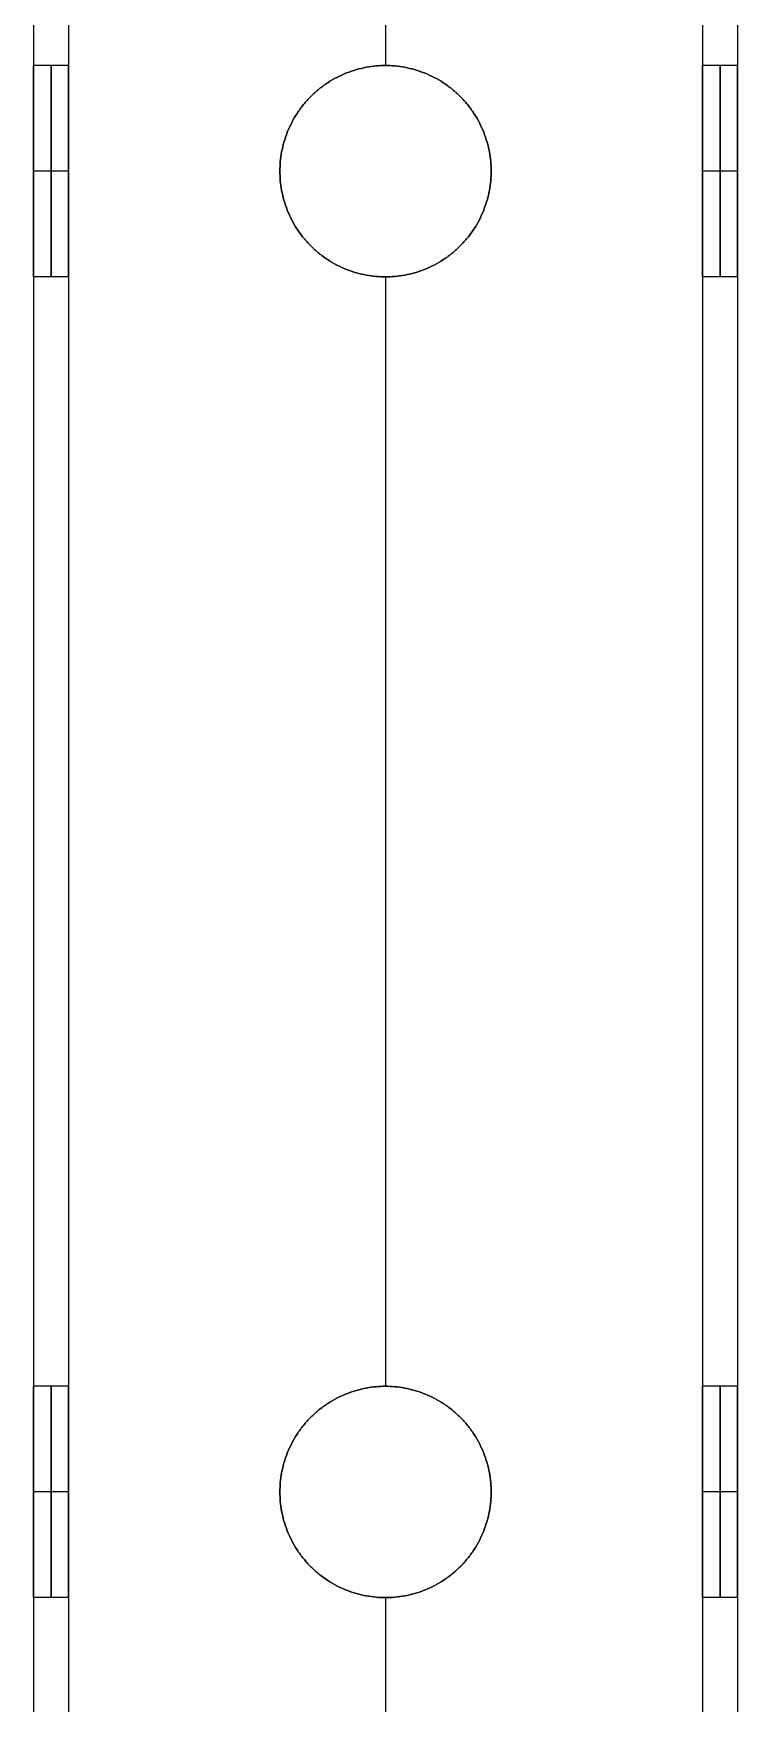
# Model space of a CAD drawing. Header units: millimetres. Extents: x -6529 to 809, y -8611 to 207.
# Drawn here: x 168.5 to 208.5, y -7477.5 to -7382.7 of the extents above; entities that cross this region are included whole.
import ezdxf

# ---------------------------------------------------------------- set-up
doc = ezdxf.new("R2010")
doc.units = ezdxf.units.MM
doc.header["$MEASUREMENT"] = 0
doc.layers.add('staal', color=5, linetype='Continuous', true_color=0x0000ff)

msp = doc.modelspace()

# ---------------------------------------------------------------- linework, layer by layer
at = {"layer": 'staal'}
for p, q in [((170.526, -7384.503, 1972), (168.526, -7384.503, 1972)), ((188.526, -7384.503, 1954), (188.526, -7384.503, 1952)), ((188.526, -7384.503, 1992), (188.526, -7384.503, 1990)), ((208.526, -7384.503, 1972), (206.526, -7384.503, 1972)), ((170.526, -7390.503, 1978), (168.526, -7390.503, 1978)), ((170.526, -7390.503, 1966), (168.526, -7390.503, 1966)), ((182.526, -7390.503, 1954), (182.526, -7390.503, 1952)), ((182.526, -7390.503, 1992), (182.526, -7390.503, 1990)), ((194.526, -7390.503, 1954), (194.526, -7390.503, 1952)), ((194.526, -7390.503, 1992), (194.526, -7390.503, 1990)), ((208.526, -7390.503, 1978), (206.526, -7390.503, 1978)), ((208.526, -7390.503, 1966), (206.526, -7390.503, 1966)), ((170.526, -7396.503, 1972), (168.526, -7396.503, 1972)), ((188.526, -7396.503, 1954), (188.526, -7396.503, 1952)), ((188.526, -7396.503, 1992), (188.526, -7396.503, 1990)), ((208.526, -7396.503, 1972), (206.526, -7396.503, 1972)), ((170.526, -7459.503, 1972), (168.526, -7459.503, 1972)), ((188.526, -7459.503, 1954), (188.526, -7459.503, 1952)), ((188.526, -7459.503, 1992), (188.526, -7459.503, 1990)), ((208.526, -7459.503, 1972), (206.526, -7459.503, 1972)), ((170.526, -7465.503, 1978), (168.526, -7465.503, 1978)), ((170.526, -7465.503, 1966), (168.526, -7465.503, 1966)), ((182.526, -7465.503, 1954), (182.526, -7465.503, 1952)), ((182.526, -7465.503, 1992), (182.526, -7465.503, 1990)), ((194.526, -7465.503, 1954), (194.526, -7465.503, 1952)), ((194.526, -7465.503, 1992), (194.526, -7465.503, 1990)), ((208.526, -7465.503, 1978), (206.526, -7465.503, 1978)), ((208.526, -7465.503, 1966), (206.526, -7465.503, 1966)), ((170.526, -7471.503, 1972), (168.526, -7471.503, 1972)), ((188.526, -7471.503, 1954), (188.526, -7471.503, 1952)), ((188.526, -7471.503, 1992), (188.526, -7471.503, 1990)), ((208.526, -7471.503, 1972), (206.526, -7471.503, 1972))]:
    msp.add_line(p, q, dxfattribs=at)
for points in [[(168.526, -7335.003, 1952), (168.526, -7652.753, 1952), (168.526, -7970.503, 1952)], [(168.526, -7335.003, 1992), (168.526, -7652.753, 1992), (168.526, -7970.503, 1992)], [(168.526, -7335.003, 1972), (168.526, -7359.753, 1972), (168.526, -7384.503, 1972)], [(170.526, -7335.003, 1954), (170.526, -7652.753, 1954), (170.526, -7970.503, 1954)], [(170.526, -7335.003, 1990), (170.526, -7652.753, 1990), (170.526, -7970.503, 1990)], [(170.526, -7335.003, 1972), (170.526, -7359.753, 1972), (170.526, -7384.503, 1972)], [(188.526, -7335.003, 1952), (188.526, -7359.753, 1952), (188.526, -7384.503, 1952)], [(188.526, -7335.003, 1992), (188.526, -7359.753, 1992), (188.526, -7384.503, 1992)], [(188.526, -7335.003, 1954), (188.526, -7359.753, 1954), (188.526, -7384.503, 1954)], [(188.526, -7335.003, 1990), (188.526, -7359.753, 1990), (188.526, -7384.503, 1990)], [(206.526, -7335.003, 1954), (206.526, -7652.753, 1954), (206.526, -7970.503, 1954)], [(206.526, -7335.003, 1990), (206.526, -7652.753, 1990), (206.526, -7970.503, 1990)], [(206.526, -7335.003, 1972), (206.526, -7359.753, 1972), (206.526, -7384.503, 1972)], [(208.526, -7335.003, 1952), (208.526, -7652.753, 1952), (208.526, -7970.503, 1952)], [(208.526, -7335.003, 1992), (208.526, -7652.753, 1992), (208.526, -7970.503, 1992)], [(208.526, -7335.003, 1972), (208.526, -7359.753, 1972), (208.526, -7384.503, 1972)], [(168.526, -7396.503, 1972), (168.526, -7428.003, 1972), (168.526, -7459.503, 1972)], [(170.526, -7396.503, 1972), (170.526, -7428.003, 1972), (170.526, -7459.503, 1972)], [(188.526, -7396.503, 1952), (188.526, -7428.003, 1952), (188.526, -7459.503, 1952)], [(188.526, -7396.503, 1992), (188.526, -7428.003, 1992), (188.526, -7459.503, 1992)], [(188.526, -7396.503, 1954), (188.526, -7428.003, 1954), (188.526, -7459.503, 1954)], [(188.526, -7396.503, 1990), (188.526, -7428.003, 1990), (188.526, -7459.503, 1990)], [(206.526, -7396.503, 1972), (206.526, -7428.003, 1972), (206.526, -7459.503, 1972)], [(208.526, -7396.503, 1972), (208.526, -7428.003, 1972), (208.526, -7459.503, 1972)], [(168.526, -7471.503, 1972), (168.526, -7503.003, 1972), (168.526, -7534.503, 1972)], [(170.526, -7471.503, 1972), (170.526, -7503.003, 1972), (170.526, -7534.503, 1972)], [(188.526, -7471.503, 1952), (188.526, -7503.003, 1952), (188.526, -7534.503, 1952)], [(188.526, -7471.503, 1992), (188.526, -7503.003, 1992), (188.526, -7534.503, 1992)], [(188.526, -7471.503, 1954), (188.526, -7503.003, 1954), (188.526, -7534.503, 1954)], [(188.526, -7471.503, 1990), (188.526, -7503.003, 1990), (188.526, -7534.503, 1990)], [(206.526, -7471.503, 1972), (206.526, -7503.003, 1972), (206.526, -7534.503, 1972)], [(208.526, -7471.503, 1972), (208.526, -7503.003, 1972), (208.526, -7534.503, 1972)]]:
    msp.add_open_spline(points, degree=2, dxfattribs=at)
for points, weights, knots in [([(168.526, -7390.503, 1978), (168.526, -7384.503, 1978), (168.526, -7384.503, 1972), (168.526, -7384.503, 1966), (168.526, -7390.503, 1966), (168.526, -7396.503, 1966), (168.526, -7396.503, 1972), (168.526, -7396.503, 1978), (168.526, -7390.503, 1978)], [1, 0.707106781187, 1, 0.707106781187, 1, 0.707106781187, 1, 0.707106781187, 1], [-31.415927, -31.415927, -31.415927, -23.561945, -23.561945, -15.707963, -15.707963, -7.853982, -7.853982, 0, 0, 0]), ([(169.526, -7390.503, 1978), (169.526, -7396.503, 1978), (169.526, -7396.503, 1972), (169.526, -7396.503, 1966), (169.526, -7390.503, 1966), (169.526, -7384.503, 1966), (169.526, -7384.503, 1972), (169.526, -7384.503, 1978), (169.526, -7390.503, 1978)], [1, 0.707106781187, 1, 0.707106781187, 1, 0.707106781187, 1, 0.707106781187, 1], [0, 0, 0, 7.853982, 7.853982, 15.707963, 15.707963, 23.561945, 23.561945, 31.415927, 31.415927, 31.415927]), ([(170.526, -7390.503, 1978), (170.526, -7396.503, 1978), (170.526, -7396.503, 1972), (170.526, -7396.503, 1966), (170.526, -7390.503, 1966), (170.526, -7384.503, 1966), (170.526, -7384.503, 1972), (170.526, -7384.503, 1978), (170.526, -7390.503, 1978)], [0.999999860338, 0.707106851018, 1, 0.707106781187, 1, 0.707106781187, 1, 0.707106851018, 0.999999860338], [0, 0, 0, 7.853981, 7.853981, 15.707963, 15.707963, 23.561946, 23.561946, 31.415927, 31.415927, 31.415927]), ([(182.526, -7390.503, 1952), (182.526, -7384.503, 1952), (188.526, -7384.503, 1952), (194.526, -7384.503, 1952), (194.526, -7390.503, 1952), (194.526, -7396.503, 1952), (188.526, -7396.503, 1952), (182.526, -7396.503, 1952), (182.526, -7390.503, 1952)], [1, 0.707106781187, 1, 0.707106781187, 1, 0.707106781187, 1, 0.707106781187, 1], [-31.415927, -31.415927, -31.415927, -23.561945, -23.561945, -15.707963, -15.707963, -7.853982, -7.853982, 0, 0, 0]), ([(182.526, -7390.503, 1992), (182.526, -7396.503, 1992), (188.526, -7396.503, 1992), (194.526, -7396.503, 1992), (194.526, -7390.503, 1992), (194.526, -7384.503, 1992), (188.526, -7384.503, 1992), (182.526, -7384.503, 1992), (182.526, -7390.503, 1992)], [1, 0.707106781187, 1, 0.707106781187, 1, 0.707106781187, 1, 0.707106781187, 1], [0, 0, 0, 7.853982, 7.853982, 15.707963, 15.707963, 23.561945, 23.561945, 31.415927, 31.415927, 31.415927]), ([(182.526, -7390.503, 1954), (182.526, -7396.503, 1954), (188.526, -7396.503, 1954), (194.526, -7396.503, 1954), (194.526, -7390.503, 1954), (194.526, -7384.503, 1954), (188.526, -7384.503, 1954), (182.526, -7384.503, 1954), (182.526, -7390.503, 1954)], [1, 0.707106781187, 1, 0.707106781187, 1, 0.707106781187, 1, 0.707106781187, 1], [0, 0, 0, 7.853982, 7.853982, 15.707963, 15.707963, 23.561945, 23.561945, 31.415927, 31.415927, 31.415927]), ([(182.526, -7390.503, 1990), (182.526, -7384.503, 1990), (188.526, -7384.503, 1990), (194.526, -7384.503, 1990), (194.526, -7390.503, 1990), (194.526, -7396.503, 1990), (188.526, -7396.503, 1990), (182.526, -7396.503, 1990), (182.526, -7390.503, 1990)], [1, 0.707106781187, 1, 0.707106781187, 1, 0.707106781187, 1, 0.707106781187, 1], [-31.415927, -31.415927, -31.415927, -23.561945, -23.561945, -15.707963, -15.707963, -7.853982, -7.853982, 0, 0, 0]), ([(182.526, -7390.503, 1953), (182.526, -7396.503, 1953), (188.526, -7396.503, 1953), (194.526, -7396.503, 1953), (194.526, -7390.503, 1953), (194.526, -7384.503, 1953), (188.526, -7384.503, 1953), (182.526, -7384.503, 1953), (182.526, -7390.503, 1953)], [1, 0.707106781187, 1, 0.707106781187, 1, 0.707106781187, 1, 0.707106781187, 1], [0, 0, 0, 7.853982, 7.853982, 15.707963, 15.707963, 23.561945, 23.561945, 31.415927, 31.415927, 31.415927]), ([(182.526, -7390.503, 1991), (182.526, -7396.503, 1991), (188.526, -7396.503, 1991), (194.526, -7396.503, 1991), (194.526, -7390.503, 1991), (194.526, -7384.503, 1991), (188.526, -7384.503, 1991), (182.526, -7384.503, 1991), (182.526, -7390.503, 1991)], [1, 0.707106781187, 1, 0.707106781187, 1, 0.707106781187, 1, 0.707106781187, 1], [0, 0, 0, 7.853982, 7.853982, 15.707963, 15.707963, 23.561945, 23.561945, 31.415927, 31.415927, 31.415927]), ([(206.526, -7390.503, 1978), (206.526, -7384.503, 1978), (206.526, -7384.503, 1972), (206.526, -7384.503, 1966), (206.526, -7390.503, 1966), (206.526, -7396.503, 1966), (206.526, -7396.503, 1972), (206.526, -7396.503, 1978), (206.526, -7390.503, 1978)], [1, 0.707106781187, 1, 0.707106781187, 1, 0.707106781187, 1, 0.707106781187, 1], [-31.415927, -31.415927, -31.415927, -23.561945, -23.561945, -15.707963, -15.707963, -7.853982, -7.853982, 0, 0, 0]), ([(207.526, -7390.503, 1978), (207.526, -7396.503, 1978), (207.526, -7396.503, 1972), (207.526, -7396.503, 1966), (207.526, -7390.503, 1966), (207.526, -7384.503, 1966), (207.526, -7384.503, 1972), (207.526, -7384.503, 1978), (207.526, -7390.503, 1978)], [1, 0.707106781187, 1, 0.707106781187, 1, 0.707106781187, 1, 0.707106781187, 1], [0, 0, 0, 7.853982, 7.853982, 15.707963, 15.707963, 23.561945, 23.561945, 31.415927, 31.415927, 31.415927]), ([(208.526, -7390.503, 1978), (208.526, -7396.503, 1978), (208.526, -7396.503, 1972), (208.526, -7396.503, 1966), (208.526, -7390.503, 1966), (208.526, -7384.503, 1966), (208.526, -7384.503, 1972), (208.526, -7384.503, 1978), (208.526, -7390.503, 1978)], [1, 0.707106781187, 1, 0.707106781187, 1, 0.707106781187, 1, 0.707106781187, 1], [0, 0, 0, 7.853982, 7.853982, 15.707963, 15.707963, 23.561945, 23.561945, 31.415927, 31.415927, 31.415927]), ([(168.526, -7465.503, 1978), (168.526, -7459.503, 1978), (168.526, -7459.503, 1972), (168.526, -7459.503, 1966), (168.526, -7465.503, 1966), (168.526, -7471.503, 1966), (168.526, -7471.503, 1972), (168.526, -7471.503, 1978), (168.526, -7465.503, 1978)], [1, 0.707106781187, 1, 0.707106781187, 1, 0.707106781187, 1, 0.707106781187, 1], [-31.415927, -31.415927, -31.415927, -23.561945, -23.561945, -15.707963, -15.707963, -7.853982, -7.853982, 0, 0, 0]), ([(169.526, -7465.503, 1978), (169.526, -7471.503, 1978), (169.526, -7471.503, 1972), (169.526, -7471.503, 1966), (169.526, -7465.503, 1966), (169.526, -7459.503, 1966), (169.526, -7459.503, 1972), (169.526, -7459.503, 1978), (169.526, -7465.503, 1978)], [1, 0.707106781187, 1, 0.707106781187, 1, 0.707106781187, 1, 0.707106781187, 1], [0, 0, 0, 7.853982, 7.853982, 15.707963, 15.707963, 23.561945, 23.561945, 31.415927, 31.415927, 31.415927]), ([(170.526, -7465.503, 1978), (170.526, -7471.503, 1978), (170.526, -7471.503, 1972), (170.526, -7471.503, 1966), (170.526, -7465.503, 1966), (170.526, -7459.503, 1966), (170.526, -7459.503, 1972), (170.526, -7459.503, 1978), (170.526, -7465.503, 1978)], [1, 0.707106781187, 1, 0.707106781187, 1, 0.707106781187, 1, 0.707106781187, 1], [0, 0, 0, 7.853982, 7.853982, 15.707963, 15.707963, 23.561945, 23.561945, 31.415927, 31.415927, 31.415927]), ([(182.526, -7465.503, 1952), (182.526, -7459.503, 1952), (188.526, -7459.503, 1952), (194.526, -7459.503, 1952), (194.526, -7465.503, 1952), (194.526, -7471.503, 1952), (188.526, -7471.503, 1952), (182.526, -7471.503, 1952), (182.526, -7465.503, 1952)], [1, 0.707106781187, 1, 0.707106781187, 1, 0.707106781187, 1, 0.707106781187, 1], [-31.415927, -31.415927, -31.415927, -23.561945, -23.561945, -15.707963, -15.707963, -7.853982, -7.853982, 0, 0, 0]), ([(182.526, -7465.503, 1992), (182.526, -7471.503, 1992), (188.526, -7471.503, 1992), (194.526, -7471.503, 1992), (194.526, -7465.503, 1992), (194.526, -7459.503, 1992), (188.526, -7459.503, 1992), (182.526, -7459.503, 1992), (182.526, -7465.503, 1992)], [1, 0.707106781187, 1, 0.707106781187, 1, 0.707106781187, 1, 0.707106781187, 1], [0, 0, 0, 7.853982, 7.853982, 15.707963, 15.707963, 23.561945, 23.561945, 31.415927, 31.415927, 31.415927]), ([(182.526, -7465.503, 1954), (182.526, -7471.503, 1954), (188.526, -7471.503, 1954), (194.526, -7471.503, 1954), (194.526, -7465.503, 1954), (194.526, -7459.503, 1954), (188.526, -7459.503, 1954), (182.526, -7459.503, 1954), (182.526, -7465.503, 1954)], [1, 0.707106781187, 1, 0.707106781187, 1, 0.707106781187, 1, 0.707106781187, 1], [0, 0, 0, 7.853982, 7.853982, 15.707963, 15.707963, 23.561945, 23.561945, 31.415927, 31.415927, 31.415927]), ([(182.526, -7465.503, 1990), (182.526, -7459.503, 1990), (188.526, -7459.503, 1990), (194.526, -7459.503, 1990), (194.526, -7465.503, 1990), (194.526, -7471.503, 1990), (188.526, -7471.503, 1990), (182.526, -7471.503, 1990), (182.526, -7465.503, 1990)], [1, 0.707106781187, 1, 0.707106781187, 1, 0.707106781187, 1, 0.707106781187, 1], [-31.415927, -31.415927, -31.415927, -23.561945, -23.561945, -15.707963, -15.707963, -7.853982, -7.853982, 0, 0, 0]), ([(182.526, -7465.503, 1953), (182.526, -7471.503, 1953), (188.526, -7471.503, 1953), (194.526, -7471.503, 1953), (194.526, -7465.503, 1953), (194.526, -7459.503, 1953), (188.526, -7459.503, 1953), (182.526, -7459.503, 1953), (182.526, -7465.503, 1953)], [1, 0.707106781187, 1, 0.707106781187, 1, 0.707106781187, 1, 0.707106781187, 1], [0, 0, 0, 7.853982, 7.853982, 15.707963, 15.707963, 23.561945, 23.561945, 31.415927, 31.415927, 31.415927]), ([(182.526, -7465.503, 1991), (182.526, -7471.503, 1991), (188.526, -7471.503, 1991), (194.526, -7471.503, 1991), (194.526, -7465.503, 1991), (194.526, -7459.503, 1991), (188.526, -7459.503, 1991), (182.526, -7459.503, 1991), (182.526, -7465.503, 1991)], [1, 0.707106781187, 1, 0.707106781187, 1, 0.707106781187, 1, 0.707106781187, 1], [0, 0, 0, 7.853982, 7.853982, 15.707963, 15.707963, 23.561945, 23.561945, 31.415927, 31.415927, 31.415927]), ([(206.526, -7465.503, 1978), (206.526, -7459.503, 1978), (206.526, -7459.503, 1972), (206.526, -7459.503, 1966), (206.526, -7465.503, 1966), (206.526, -7471.503, 1966), (206.526, -7471.503, 1972), (206.526, -7471.503, 1978), (206.526, -7465.503, 1978)], [1, 0.707106781187, 1, 0.707106781187, 1, 0.707106781187, 1, 0.707106781187, 1], [-31.415927, -31.415927, -31.415927, -23.561945, -23.561945, -15.707963, -15.707963, -7.853982, -7.853982, 0, 0, 0]), ([(207.526, -7465.503, 1978), (207.526, -7471.503, 1978), (207.526, -7471.503, 1972), (207.526, -7471.503, 1966), (207.526, -7465.503, 1966), (207.526, -7459.503, 1966), (207.526, -7459.503, 1972), (207.526, -7459.503, 1978), (207.526, -7465.503, 1978)], [1, 0.707106781187, 1, 0.707106781187, 1, 0.707106781187, 1, 0.707106781187, 1], [0, 0, 0, 7.853982, 7.853982, 15.707963, 15.707963, 23.561945, 23.561945, 31.415927, 31.415927, 31.415927]), ([(208.526, -7465.503, 1978), (208.526, -7471.503, 1978), (208.526, -7471.503, 1972), (208.526, -7471.503, 1966), (208.526, -7465.503, 1966), (208.526, -7459.503, 1966), (208.526, -7459.503, 1972), (208.526, -7459.503, 1978), (208.526, -7465.503, 1978)], [1, 0.707106781187, 1, 0.707106781187, 1, 0.707106781187, 1, 0.707106781187, 1], [0, 0, 0, 7.853982, 7.853982, 15.707963, 15.707963, 23.561945, 23.561945, 31.415927, 31.415927, 31.415927])]:
    msp.add_rational_spline(points, weights, degree=2, knots=knots, dxfattribs=at)

doc.saveas('drawing.dxf')
